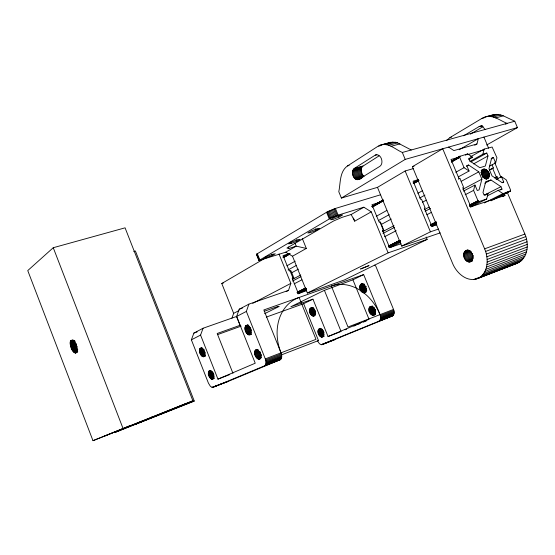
<?xml version="1.0" encoding="UTF-8"?>
<svg xmlns="http://www.w3.org/2000/svg" width="555" height="555" viewBox="0 0 555 555"><rect width="100%" height="100%" fill="white"/><g stroke="black" fill="none" stroke-linecap="round" stroke-linejoin="round"><path stroke-width="0.83" d="M309.53 310.904C309.246 305.132 316.024 309.177 315.219 313.041C315.497 318.792 308.74 314.747 309.53 310.904L314.13 309.225M477.619 278.575C488.497 273.421 488.906 258.575 484.626 248.834L442.723 148.768L412.386 166.701L452.505 263.174C456.252 272.748 466.679 282.585 477.619 278.575L517.406 263.174C528.166 258.283 529.22 243.742 524.877 234.071L507.09 191.94M319.208 328.907C322.961 328.255 325.681 335.511 322.032 337.1C318.084 336.85 315.878 329.039 320.734 328.324M352.48 173.021L352.904 170.246L354.298 168.442L375.298 155.088C381.021 152.986 384.31 163.128 379.932 166.292L358.787 179.348C355.131 180.944 352.48 176.129 352.48 173.021L361.159 170.572L361.589 167.811L362.443 166.465L379.023 155.886M361.208 284.056C365.461 283.029 368.367 291.139 364.24 292.839C359.779 292.867 357.552 284.202 362.803 283.48M368.902 309.711C368.749 303.529 376.311 307.692 375.416 311.993C375.555 318.154 368.021 313.991 368.902 309.711L374.445 307.609M340.319 331.779L328.047 336.531L312.951 299.173L303.634 303.689L318.501 340.548L317.557 340.95L319.465 343.767L321.248 344.704L378.829 321.262C381.167 320.013 380.883 316.745 380.029 314.636L363.664 274.6L263.847 309.947L281.01 352.841C281.808 354.978 282.46 358.322 280.15 359.751L227.952 381.486L212.059 387.362L210.366 386.28L208.458 383.2L191.378 339.826L193.875 333.09L203.075 328.248L236.555 316.461L240.072 325.299L217.192 333.5L232.961 373.328M322.337 344.593L392.281 316.01C394.626 314.789 394.39 311.535 393.53 309.426L375.728 266.005L374.354 265.172M465.923 250.548C471.958 248.619 476.03 259.948 469.863 261.967C463.723 262.529 460.775 251.221 467.525 249.965M199.474 350.385C200.175 344.634 205.898 351.26 204.913 354.388C204.191 360.112 198.51 353.493 199.474 350.385L203.421 348.942M489.323 176.06C490.745 171.71 483.169 165.661 481.497 171.648C480.054 176.011 487.672 182.075 489.323 176.06L484.73 178.481M208.347 372.891C209.145 367.216 214.813 373.952 213.841 377.032C213.023 382.679 207.397 375.957 208.347 372.891L212.281 371.392M458.409 176.83L469.058 171.009L464.063 167.679L459.734 157.377L459.748 156.378L467.698 153.901L472.659 157.238L468.885 159.354M251.477 334.221C246.295 337.662 241.82 325.924 247.759 324.89M254.627 352.286C255.571 346.105 262.015 353.063 260.864 356.629C259.893 362.783 253.496 355.838 254.627 352.286L258.54 350.809M213.065 387.307L264.492 365.856C266.795 364.399 266.074 361.048 265.297 358.905L246.358 311.424L248.911 304.133L288.517 290.383L290.848 283.369L279.005 253.975M470.439 207.181L486.673 199.016L487.998 193.695L484.036 194.992L482.989 192.502L485.722 181.638L490.96 179.98L500.957 186.674L501.991 189.123L500.45 189.907M489.572 166.174L495.664 162.893L496.94 157.759L492.112 147.026L484.182 149.087L470.598 156.725M486.673 199.016L479.118 201.514L478.126 201.07L473.588 190.379L474.955 185.051L463.46 191.1M469.988 161.401L482.864 154.221L484.182 149.087M474.719 145.25L476.925 143.988L478.313 138.681L459.2 149.739M469.058 171.009L466.776 165.584L468.621 165.029L478.798 171.842L481.893 179.182L479.076 189.907L477.244 190.497L474.955 185.051M482.864 154.221L486.777 153.062L487.991 155.948L485.341 166.042L479.86 167.714L469.703 160.901L468.663 158.425L472.659 157.238M203.075 328.248L200.563 335.081L217.949 379.141L255.231 363.206L236.631 316.454L239.17 309.253L248.911 304.133M231.921 318.23L233.655 313.353L221.778 283.501L265.047 258.214M302.26 238.373L306.332 248.425L296.19 246.143L285.679 252.192L258.914 260.51L256.459 254.398L256.882 253.989L327.284 211.844L335.407 208.458L380.681 194.743M484.362 202.936L502.976 193.633L510.565 190.975L510.558 189.99L506.292 179.896L501.47 176.65L496.087 179.445M446.581 140.457L449.959 137.578L482.052 118.333L486.346 116.654L493.992 114.601L498.647 114.441L503.329 115.842L514.749 121.233L517.454 127.594L486.645 145.022M133.755 251.471L135.406 250.985L194.257 401.036L134.601 424.596L192.897 400.793L125.076 227.834L53.259 247.717L27.75 270.583L92.976 440.677L184.995 403.95M411.248 149.989L397.644 142.885L395.333 142.274L390.817 142.309L379.821 145.327L377.837 146.36L347.534 165.917C339.376 171.634 340.638 183.178 338.786 191.69L341.401 198.066L377.483 187.347L405.15 170.982L413.406 168.581M285.679 252.192L292.499 256.216L307.373 293.026L388.125 252.858L371.253 211.844L363.858 207.209L337.197 215.437L330.87 218.066L258.914 260.51M249.903 334.797C252.802 332.154 250.236 325.063 246.184 325.459M341.401 198.066L405.206 159.396L517.454 127.594M463.557 135.802L479.118 126.589L482.094 125.652M470.369 134.144L483.01 126.693M272.283 255.557L275.329 253.788L272.817 254.19L267.226 256.382L264.201 258.151L266.747 257.735L272.283 255.557L271.728 254.19M296.883 241.245L300.165 239.33L297.688 239.67L291.888 241.945L288.628 243.86L291.139 243.492L296.883 241.245L296.308 239.822M316.19 230.353L319.659 228.334L317.217 228.632L311.272 230.963L307.831 232.975L310.307 232.656L316.19 230.353L315.601 228.896M338.938 217.123L342.636 214.972L340.236 215.208L334.103 217.609L330.426 219.759L332.868 219.502L338.938 217.123L338.321 215.624M505.619 124.209L507.09 123.363C500.43 120.83 493.957 115.135 486.346 116.654M294.982 243.159L296.19 246.143L288.877 248.487L286.935 248.05L333.59 220.973L342.206 217.296L351.149 214.521L363.858 207.209M283.057 257.055L289.197 253.573M371.996 206.356L383.29 199.918M413.274 182.803L418.546 179.792M451.666 160.908L460.067 156.135M282.96 257.131L288.982 253.697M371.774 206.488L383.061 200.05M413.08 182.983L418.435 179.875M451.402 161.234L459.831 156.274M283.529 257.034L288.794 254.03M372.336 206.418L382.874 200.417M413.732 182.831L418.248 180.257M451.361 161.387L459.637 156.67M283.508 257.173L289.53 253.739M372.315 206.571L382.853 200.57M413.711 182.99L418.227 180.417M451.347 161.554L459.623 156.836M283.508 257.312L289.53 253.885M372.322 206.737L382.86 200.737M413.725 183.157L418.241 180.59M451.354 161.727L459.637 157.01M283.536 257.458L289.557 254.03M372.356 206.897L382.894 200.903M413.759 183.33L418.276 180.763M451.395 161.907L459.672 157.197M283.584 257.603L290.355 253.746M372.412 207.064L382.95 201.063M413.815 183.504L419.087 180.507M451.458 162.088L459.734 157.377M465.437 155.185L467.698 153.901M292.499 256.216L306.332 248.425M351.149 214.521L354.707 221.167L371.253 211.844M470.883 161.9L486.777 153.062M466.353 166.285L468.621 165.029M286.893 265.796L295.225 261.183M376.235 216.318L386.835 210.449M417.873 193.258L422.417 190.74M455.731 172.293L464.063 167.679M473.588 163.898L487.991 155.948M491.14 158.82L493.416 157.571L495.664 162.893M288.059 269.945L296.425 265.373M378.559 220.481L389.208 214.66M419.629 198.031L424.95 195.124M458.34 179.147L459.852 178.322L463.626 187.333L462.787 187.597L470.827 206.786L504.967 195.45L504.315 193.896M481.143 170.385L483.433 169.15M291.576 272.831L298.423 269.14M381.382 224.393L391.275 219.052M422.48 202.221L426.289 200.168M461.295 181.284L478.798 171.842M481.782 170.267L484.064 169.039M481.685 170.711L484.73 169.074M481.615 171.301L485.424 169.254M480.776 172.439L486.111 169.573M481.442 172.882L486.777 170.017M481.296 173.854L487.401 170.586M489.586 169.83L493.374 167.978L492.07 164.877M489.635 169.983L493.374 167.978M481.095 174.915L487.97 171.245M482.344 175.248L488.456 171.988M482.739 176.039L488.851 172.785M482.26 177.274L489.142 173.618M292.346 278.804L293.873 277.993L290.973 270.798L289.266 270.944L283.078 255.598L288.794 253.753M382.312 231.13L383.831 230.325L380.487 222.194L379.107 222.055L371.968 204.712L380.758 202.006M483.204 177.697L489.323 174.457M292.381 279.415L300.789 274.975M382.555 231.726L394.015 225.663M424.582 209.499L429.168 207.071M462.787 189.29L481.893 179.182M484.029 178.113L489.385 175.283M485.32 178.786L489.142 176.768M485.791 179.008L488.851 177.392M292.554 281.059L300.983 276.619M382.992 233.461L394.487 227.404M425.137 211.275L430.507 208.451M486.159 179.119L488.456 177.912M486.437 179.112L487.97 178.308M233.655 313.353L238.99 310.557M252.719 303.356L290.848 283.369M494.783 177.794L497.079 176.761L498.064 179.099M494.824 177.94L497.079 176.761M484.827 183.185L490.96 179.98M294.192 283.827L301.858 279.838M384.657 236.707L396.159 230.713M426.823 214.743L431.422 212.343M465.159 194.77L473.588 190.379M387.355 143.634L390.817 142.309M191.378 339.826L200.563 335.081M236.631 316.454L246.358 311.424M286.207 291.576L288.517 290.383M502.185 182.775L503.725 181.984L501.47 176.65M484.772 194.909L500.957 186.674M484.904 195.27L487.998 193.695M487.304 195.866L498.119 190.393L501.991 189.123M296.939 292.346L305.444 288.038M388.986 245.761L399.815 240.28M430.749 224.615L436.168 221.875M469.426 205.045L477.938 200.737M297.778 292.096L305.514 288.184M389.062 245.914L399.891 240.433M430.833 224.782L436.251 222.042M469.516 205.211L478.021 200.91M297.862 292.221L305.597 288.309M389.159 246.059L399.988 240.586M430.937 224.935L435.578 222.59M469.62 205.371L478.126 201.07M297.966 292.332L305.701 288.42M388.493 246.58L400.099 240.71M431.055 225.066L435.696 222.722M469.738 205.517L478.25 201.215M298.077 292.423L305.819 288.517M388.618 246.684L400.231 240.821M431.179 225.184L435.828 222.839M469.877 205.634L478.389 201.333M297.425 292.887L306.069 288.635M388.757 246.767L399.732 241.356M430.694 225.725L436.112 222.992M470.023 205.732L478.688 201.5M297.681 292.957L306.2 288.662M389.034 246.857L400.648 240.995M430.84 225.76L436.258 223.027M469.544 206.224L478.833 201.534M297.626 293.054L306.235 288.739M388.687 247.1L400.391 241.231M431.131 225.684L436.667 222.93M469.717 206.21L479.118 201.514M298.07 293.886L306.568 289.613M390.047 247.62L400.099 242.563M431.79 226.627L436.431 224.289M497.516 197.087L506.035 192.842M495.185 198.412L509.892 191.08M495.15 198.565L509.858 191.225M264.666 313.651L279.179 306.416L277.66 306.526L264.215 311.3M491.036 200.82L510.489 191.087M377.483 187.347L401.716 246.094L430.409 231.824L438.554 229.055M502.691 196.588L504.967 195.45M489.69 116.279L493.992 114.601M426.15 237.006L427.142 239.399L344.336 279.977L307.373 293.026M312.951 299.173L290.834 306.735L324.155 290.431L352.931 279.803L363.664 274.6M328.047 336.531L369.026 319.271L352.931 279.803M345.057 329.809L346.646 329.143M353.806 326.132L356.192 325.133M357.781 324.46L360.167 323.461M363.352 322.122L366.529 320.783M92.976 440.677L192.897 400.793M103.743 436.39L129.28 425.921M125.93 427.634L126.526 427.392M151.626 417.117L152.285 416.847M136.176 423.59L136.78 423.34M162.226 412.941L162.893 412.663M194.257 401.036L114.517 432.629L143.474 420.794L139.582 422.279M167.062 411.255L168.325 410.756M265.72 364.462L281.399 358.35M380.21 319.867L393.682 314.623M265.401 365.079L281.073 358.967M379.835 320.471L393.308 315.226M264.992 365.551L280.657 359.439M379.37 320.943L392.836 315.691M264.492 365.856L280.15 359.751M378.829 321.262L392.281 316.01M212.059 387.362L227.952 381.486M321.248 344.704L333.423 339.944M212.586 387.418L227.467 381.597M321.817 344.724L335.282 339.528M265.88 360.923L318.501 340.548M380.557 316.517L394.05 311.286M266.012 361.915L281.718 355.824M380.654 317.446L394.14 312.215M266.032 362.852L281.725 356.754M380.619 318.334L394.106 313.096M265.928 363.712L281.621 357.607M380.473 319.146L393.953 313.901M211.497 379.19L213.855 378.281M321.061 336.947L324.113 335.775M211.961 379.363L214.32 378.454M321.553 337.086L323.849 336.205M265.297 358.905L315.989 339.348L299.103 297.466A45.323 36.644 66.4 0 0 281.01 352.841M393.53 309.426L347.992 326.999L331.363 286.04A44.365 35.104 66.2 0 1 380.029 314.636M482.496 275.058L522.373 259.678M322.032 337.1L323.995 336.399M481.019 276.494L520.861 261.1M265.644 359.911L281.357 353.833M380.348 315.566L393.849 310.349M473.783 279.505L478.549 277.666M481.726 276.439L484.113 275.516M499.209 269.675L501.595 268.759M506.361 266.913L508.748 265.991M479.388 277.673L519.196 262.272M475.746 279.186L517.406 263.174M217.949 379.141L229.805 374.556M209.277 376.637L213.987 374.826M257.021 358.294L260.926 356.796M318.785 334.651L324.127 332.598M371.191 314.525L375.145 313.013M257.555 358.738L261.46 357.24M371.746 314.914L375.7 313.395M484.904 271.464L524.857 256.132M209.658 377.324L213.585 375.818M319.167 335.282L323.745 333.52M258.096 359.05L261.225 357.85M372.308 315.184L375.471 313.964M258.63 359.231L260.198 358.627M372.87 315.316L375.249 314.407M210.088 377.941L214.015 376.429M319.597 335.844L324.175 334.082M259.136 359.258L260.704 358.655M373.411 315.316L375 314.706M210.546 378.468L213.689 377.254M320.068 336.316L323.884 334.852M483.793 273.372L523.712 258.013M211.018 378.885L214.161 377.677M320.561 336.691L323.614 335.511M208.493 374.361L213.203 372.558M255.598 356.345L261.072 354.256M318.057 332.528L323.399 330.489M369.769 312.756L375.305 310.64M208.68 375.131L213.398 373.328M318.223 333.25L323.565 331.21M256.022 357.08L261.495 354.992M370.185 313.429L375.721 311.313M485.805 269.355L525.793 254.058M208.944 375.895L213.654 374.091M256.5 357.739L261.19 355.942M318.466 333.964L323.808 331.918M370.664 314.026L375.409 312.208M318.82 329.15L320.346 328.567M208.742 371.198L210.317 370.601M318.494 329.503L320.79 328.629M254.752 353.889L260.226 351.808M368.978 310.474L374.521 308.372M208.534 371.67L210.893 370.775M318.237 329.961L321.296 328.803M208.396 372.238L211.545 371.038M318.064 330.516L321.886 329.059M254.953 354.721L260.427 352.64M369.151 311.258L374.694 309.149M317.973 331.134L322.559 329.392M486.485 267.066L526.515 251.817M255.238 355.547L260.711 353.466M369.422 312.021L375.749 309.614M208.375 373.605L212.308 372.107M317.973 331.814L322.552 330.065M255.46 350.032L257.027 349.442M369.935 306.79L371.517 306.193M255.127 350.434L257.478 349.546M369.554 307.186L372.724 305.992M254.87 350.954L258.006 349.768M369.255 307.692L372.426 306.499M254.703 351.579L258.616 350.094M369.04 308.296L373.002 306.797M368.922 308.975L373.675 307.172M486.936 264.638L527 249.438M254.641 353.07L259.338 351.287M487.144 262.085L527.243 246.954M487.117 259.456L527.25 244.394M468.274 261.877L472.27 260.392M469.079 262.009L472.277 260.815M469.863 261.967L472.256 261.072M486.846 256.785L527.014 241.786M465.964 260.475L473.144 257.818M466.693 261.093L473.075 258.727M486.333 254.1L526.535 239.177M467.47 261.565L472.263 259.789M201.215 355.429L205.156 353.972M311.154 314.921L315.753 313.228M464.729 258.866L473.512 255.626M201.666 355.942L204.823 354.777M311.619 315.386L315.448 313.97M485.59 251.436L525.821 236.59M202.138 356.352L205.294 355.186M312.104 315.746L315.171 314.616M202.61 356.636L204.975 355.762M312.604 315.996L314.9 315.15M465.298 259.726L473.283 256.771M203.068 356.796L205.433 355.921M313.089 316.121L314.629 315.559M203.505 356.823L205.079 356.241M313.561 316.121L315.094 315.552M199.814 352.633L204.545 350.906M248.425 334.755L250.777 333.895M309.787 312.347L315.15 310.377M363.143 292.728L366.328 291.562M463.709 255.91L471.701 252.983M248.945 334.915L251.304 334.054M363.705 292.853L366.085 291.979M364.24 292.839L365.828 292.249M484.626 248.834L524.877 234.071M200.077 353.403L204.809 351.669M310.03 313.055L315.393 311.091M463.925 256.93L472.707 253.704M200.41 354.139L205.135 352.397M310.349 313.741L315.712 311.764M200.792 354.818L204.733 353.368M310.724 314.366L315.323 312.673M464.264 257.922L472.25 254.988M199.529 349.726L202.686 348.575M309.621 309.593L313.457 308.192M246.371 332.833L251.082 331.12M361.041 291.021L366.605 288.988M309.53 310.224L314.137 308.538M463.702 253.926L470.897 251.297M246.843 333.486L250.77 332.05M361.513 291.611L366.286 289.87M199.509 351.107L204.247 349.373M463.633 254.898L471.625 251.977M247.357 334.034L251.276 332.598M362.033 292.096L366.806 290.355M199.627 351.863L203.567 350.42M309.614 311.619L314.213 309.933M247.884 334.457L251.026 333.312M362.582 292.478L365.766 291.313M245.31 330.489L250.804 328.498M360.015 288.857L366.376 286.553M465.263 250.943L467.671 250.076M464.702 251.505L468.704 250.048M245.594 331.314L251.082 329.316M360.278 289.627L365.842 287.601M200.14 348.29L201.722 347.714M310.363 308.192L311.896 307.637M464.244 252.199L469.044 250.451M199.862 348.665L202.235 347.798M310.044 308.559L312.347 307.727M245.948 332.105L251.443 330.107M360.625 290.348L366.189 288.329M199.654 349.144L202.027 348.283M309.794 309.031L313.63 307.637M463.904 253.018L470.307 250.687M245.046 327.325L248.973 325.903M359.89 285.88L363.872 284.444M244.97 328.047L249.688 326.34M359.779 286.567L364.552 284.84M244.991 328.831L249.701 327.124M359.758 287.303L364.531 285.582M245.102 329.649L250.603 327.658M359.841 288.08L365.405 286.061M217.595 334.596L241.134 326.139M266.296 317.099L303.634 303.689M245.789 325.736L248.147 324.89M360.771 284.34L362.36 283.765M245.456 326.153L247.814 325.299M360.396 284.75L362.783 283.889M245.206 326.687L248.356 325.549M360.098 285.27L364.08 283.834M76.375 344.946L70.846 346.93C71.72 349.442 73.607 354.374 77.083 352.453M77.027 346.736L71.227 348.034L76.75 346.056M77.194 347.118L71.678 349.095L76.68 347.943M76.611 345.654L70.846 346.93C67.537 335.775 76.992 341.02 76.881 348.36L72.192 350.08L77.214 348.88M76.091 343.836L70.547 345.807L76.264 344.544M77.464 349.275L72.74 350.961L77.776 349.692M75.098 343.025L70.339 344.71L76.014 343.434M77.256 350.309L73.322 351.703L77.173 350.677M193.875 333.09L197.136 331.939M75.001 341.984L70.235 343.663L75.05 342.546M77.062 351.183L73.912 352.293L77.762 351.204M306.277 290.799L298.389 293.574L292.18 278.173L293.873 277.993M76.854 351.884L74.495 352.709L76.798 352.016M75.008 341.041L70.228 342.706L75.001 341.554M239.17 309.253L242.403 308.129M74.314 340.479L70.325 341.859L74.266 340.853M76.625 352.39L75.05 352.938L76.583 352.446M388.125 252.858L427.142 239.399M72.92 340.333L70.52 341.159L72.865 340.52M77.138 352.425L75.556 352.966C77.346 352.321 77.013 349.872 76.881 348.36M401.716 246.094L440.212 232.871M401.119 243.728L389.638 247.648L382.471 230.235L383.831 230.325M72.414 340.069L70.804 340.617L73.128 339.944M436.799 224.733L431.887 226.384L424.27 208.042L425.095 207.778L421.516 199.169L420.69 199.432L413.107 181.166L418.061 179.674M71.227 348.034L76.784 346.16M221.778 283.501L223.415 282.967M503.725 181.984L501.963 182.546L491.987 175.852L488.976 168.713L491.64 158.106L493.416 157.571M459.852 178.322L459.013 178.578L451 159.472L459.221 157.065M467.442 154.658L483.877 149.843M412.386 166.701L414.051 166.222M476.925 143.988L453.879 150.599L448.648 147.089M355.373 179.015L364.038 176.532L362.248 174.457L361.159 170.572M356.067 179.425L362.373 177.614M356.775 179.667L361.506 178.308M357.482 179.737L360.632 178.828M358.155 179.626L359.737 179.175M353.584 176.927L362.248 174.457M354.111 177.746L362.776 175.269M354.714 178.453L363.379 175.97M352.807 175.047L361.478 172.584M353.14 176.018L361.811 173.548M352.501 172.029L361.18 169.587M352.585 174.034L361.256 171.578M353.743 168.9L362.443 166.465M353.271 169.504L361.964 167.069M352.904 170.246L361.589 167.811M352.64 171.1L361.326 168.658M354.298 168.442L362.998 166.007M347.534 165.917L349.109 165.48M449.959 137.578L451.465 137.161M381.937 144.689C389.624 143.343 395.791 149.683 402.333 152.465L514.749 121.233M375.298 155.088L376.9 154.644M479.118 126.589L482.163 125.756M391.032 146.319L399.933 143.905M495.671 117.924L503.329 115.842M386.44 144.668L395.333 142.274M490.995 116.508L498.647 114.441M388.743 145.285L397.644 142.885M493.346 117.022L501.005 114.954M379.821 145.327L388.687 142.94M484.14 117.306L491.779 115.253M384.157 144.466L393.044 142.08M488.65 116.383L496.295 114.323M378.642 146.145L381.056 145.493M482.052 118.333L484.342 117.716M479.811 126.276L482.829 126.72L485.139 129.537M513.514 264.145L514.839 263.916M257.104 254.509L256.459 254.398M334.755 339.66L333.59 339.48M498.119 190.393L502.976 193.633M483.932 137.092L488.629 148.22M494.671 162.532L501.047 177.635M492.576 168.227L496.288 177.01M402.333 152.465L405.206 159.396M405.15 170.982L430.409 231.824M379.911 221.799L383.276 229.971M353.438 218.066L354.707 221.167M335.407 208.458L338.134 215.132M334.471 208.763L337.197 215.437M333.444 209.124L336.17 215.805M332.362 209.533L335.088 216.214M331.252 209.977L333.985 216.658M330.163 210.449L332.889 217.13M329.115 210.921L331.841 217.602M328.144 211.393L330.87 218.066M327.284 211.844L330.003 218.51M326.555 212.253L329.275 218.92M324.647 290.938L341.082 331.488M290.563 242.07L291.139 243.492M288.274 246.982L288.877 248.487M290.015 270.694L292.929 277.923M266.192 256.361L266.747 257.735M257.333 253.697L259.754 259.726M256.882 253.989L259.296 260.011M256.583 254.225L259.13 260.545M53.259 247.717L122.995 428.356M360.618 268.967L368.915 265.637L360.618 268.967"/></g></svg>
